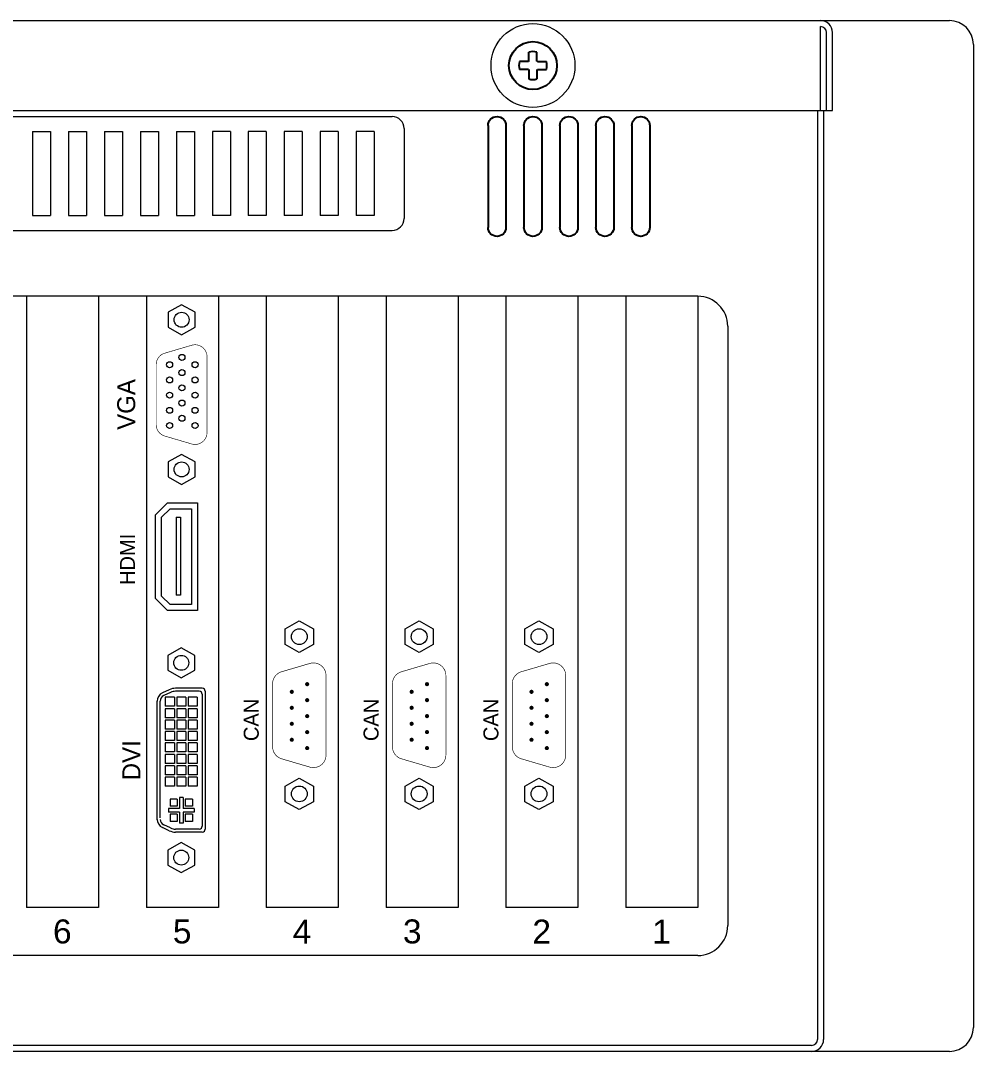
# Model space of a CAD drawing. Extents: x -2364 to 9601, y -871 to 1549.
# Drawn here: x 2300.4 to 2459.4, y 8.4 to 180.4 of the extents above; entities that cross this region are included whole.
import ezdxf
from ezdxf.enums import TextEntityAlignment as Align

# ---------------------------------------------------------------- set-up
doc = ezdxf.new("R2010")
doc.units = 0
doc.layers.get('0').update_dxf_attribs({"linetype": 'CONTINUOUS'})
doc.layers.add('NRS', color=1, linetype='CONTINUOUS')
doc.layers.add('ONDERDELEN', color=7, linetype='CONTINUOUS')

# ---------------------------------------------------------------- blocks, each defined once
blk = doc.blocks.new('DIN7985_M4_TV')
for p, q in [((-0.67, 0.75), (-0.67, 2.24)), ((0.67, 0.75), (0.67, 2.24)), ((-0.75, 0.67), (-2.24, 0.67)), ((0.75, 0.67), (2.24, 0.67)), ((-0.75, -0.67), (-2.24, -0.67)), ((-0.67, -0.75), (-0.67, -2.24)), ((0.67, -0.75), (0.67, -2.24)), ((0.75, -0.67), (2.24, -0.67))]:
    blk.add_line(p, q)
blk.add_circle((0, 0), 4)
for radius, start, end in [(2.33, 73.3985, 106.6015), (2.33, 163.3985, 196.6015), (1, 131.8103, 138.1897), (1, 41.8103, 48.1897), (2.33, 343.3985, 16.6015), (1, 221.8103, 228.1897), (1, 311.8103, 318.1897), (2.33, 253.3985, 286.6015)]:
    blk.add_arc((0, 0), radius, start, end)
blk = doc.blocks.new('*U12')
for p, q in [((-1.5, 8.5), (-1.5, -8.5)), ((1.5, 8.5), (1.5, -8.5))]:
    blk.add_line(p, q)
for centre, start, end in [((0, 8.5), 0, 180), ((0, -8.5), 180, 360)]:
    blk.add_arc(centre, 1.5, start, end)
blk = doc.blocks.new('*U13')
at = {"color": 0, "linetype": 'ByBlock', "lineweight": -2}
for p in [(0, 0), (6, 0), (12, 0), (18, 0), (24, 0)]:
    blk.add_blockref('*U12', p, dxfattribs=at)

msp = doc.modelspace()

# ---------------------------------------------------------------- linework, layer by layer
at = {"lineweight": 13}
for p, q in [((1984.41045, 180.43741), (2455.41045, 180.43741)), ((2007.91045, 180.43741), (2433.91045, 180.43741)), ((2433.91045, 179.43741), (2433.91045, 179.43741)), ((2433.91045, 165.43741), (2433.91045, 179.43741)), ((2434.91045, 165.43741), (2434.91045, 178.43741)), ((2435.91045, 165.43741), (2435.91045, 178.43741)), ((2459.41045, 176.43741), (2459.41045, 12.43741)), ((2005.91045, 165.43741), (2435.91045, 165.43741)), ((2433.41045, 165.43741), (2433.41045, 10.43741)), ((2434.41045, 165.43741), (2434.41045, 10.43741)), ((2186.41045, 164.43741), (2362.41045, 164.43741)), ((2302.41045, 161.93741), (2305.41045, 161.93741)), ((2302.41045, 161.93741), (2302.41045, 147.93741)), ((2305.41045, 161.93741), (2305.41045, 147.93741)), ((2308.41045, 161.93741), (2311.41045, 161.93741)), ((2308.41045, 161.93741), (2308.41045, 147.93741)), ((2311.41045, 161.93741), (2311.41045, 147.93741)), ((2314.41045, 161.93741), (2317.41045, 161.93741)), ((2314.41045, 161.93741), (2314.41045, 147.93741)), ((2317.41045, 161.93741), (2317.41045, 147.93741)), ((2320.41045, 161.93741), (2323.41045, 161.93741)), ((2320.41045, 161.93741), (2320.41045, 147.93741)), ((2323.41045, 161.93741), (2323.41045, 147.93741)), ((2326.41045, 161.93741), (2329.41045, 161.93741)), ((2326.41045, 161.93741), (2326.41045, 147.93741)), ((2329.41045, 161.93741), (2329.41045, 147.93741)), ((2335.41045, 161.93741), (2332.41045, 161.93741)), ((2332.41045, 161.93741), (2332.41045, 147.93741)), ((2335.41045, 161.93741), (2335.41045, 147.93741)), ((2341.41045, 161.93741), (2338.41045, 161.93741)), ((2338.41045, 161.93741), (2338.41045, 147.93741)), ((2341.41045, 161.93741), (2341.41045, 147.93741)), ((2347.41045, 161.93741), (2344.41045, 161.93741)), ((2344.41045, 161.93741), (2344.41045, 147.93741)), ((2347.41045, 161.93741), (2347.41045, 147.93741)), ((2353.41045, 161.93741), (2350.41045, 161.93741)), ((2350.41045, 161.93741), (2350.41045, 147.93741)), ((2353.41045, 161.93741), (2353.41045, 147.93741)), ((2359.41045, 161.93741), (2356.41045, 161.93741)), ((2356.41045, 161.93741), (2356.41045, 147.93741)), ((2359.41045, 161.93741), (2359.41045, 147.93741)), ((2364.41045, 162.43741), (2364.41045, 147.43741)), ((2302.41045, 147.93741), (2305.41045, 147.93741)), ((2308.41045, 147.93741), (2311.41045, 147.93741)), ((2314.41045, 147.93741), (2317.41045, 147.93741)), ((2320.41045, 147.93741), (2323.41045, 147.93741)), ((2326.41045, 147.93741), (2329.41045, 147.93741)), ((2335.41045, 147.93741), (2332.41045, 147.93741)), ((2341.41045, 147.93741), (2338.41045, 147.93741)), ((2347.41045, 147.93741), (2344.41045, 147.93741)), ((2353.41045, 147.93741), (2350.41045, 147.93741)), ((2359.41045, 147.93741), (2356.41045, 147.93741)), ((2186.41045, 145.43741), (2362.41045, 145.43741)), ((2413.41045, 134.43741), (2113.41045, 134.43741)), ((2301.41045, 134.43741), (2301.41045, 32.43741)), ((2313.41045, 134.43741), (2313.41045, 32.43741)), ((2313.41045, 134.43741), (2313.41045, 32.43741)), ((2321.41045, 134.43741), (2321.41045, 32.43741)), ((2341.41045, 134.43741), (2341.41045, 32.43741)), ((2361.41045, 134.43741), (2361.41045, 32.43741)), ((2381.41045, 134.43741), (2381.41045, 32.43741)), ((2401.41045, 134.43741), (2401.41045, 32.43741)), ((2413.41045, 134.43741), (2413.41045, 32.43741)), ((2327.2773, 133.01424), (2325.02978, 131.76562)), ((2329.52482, 131.76562), (2327.2773, 133.01424)), ((2325.02978, 131.76562), (2325.02978, 129.26837)), ((2329.52482, 129.26837), (2329.52482, 131.76562)), ((2325.02978, 129.26837), (2327.2773, 128.01975)), ((2327.2773, 128.01975), (2329.52482, 129.26837)), ((2418.41045, 129.43741), (2418.41045, 29.43741)), ((2327.2773, 108.04181), (2325.02978, 106.79319)), ((2325.02978, 106.79319), (2325.02978, 104.29595)), ((2329.52482, 106.79319), (2327.2773, 108.04181)), ((2329.52482, 104.29595), (2329.52482, 106.79319)), ((2325.02978, 104.29595), (2327.2773, 103.04733)), ((2327.2773, 103.04733), (2329.52482, 104.29595)), ((2327.2171, 75.77228), (2324.96958, 74.52366)), ((2329.46462, 74.52366), (2327.2171, 75.77228)), ((2324.96958, 74.52366), (2324.96958, 72.02641)), ((2329.46462, 72.02641), (2329.46462, 74.52366)), ((2324.96958, 72.02641), (2327.2171, 70.77779)), ((2327.2171, 70.77779), (2329.46462, 72.02641)), ((2330.7171, 69.02503), (2326.27946, 69.02503)), ((2325.21987, 68.78938), (2324.08135, 68.25662)), ((2325.43179, 68.33651), (2324.29327, 67.80375)), ((2324.5581, 67.52503), (2324.5581, 66.01703)), ((2326.0661, 67.52503), (2324.5581, 67.52503)), ((2326.0661, 67.52503), (2326.0661, 66.01703)), ((2330.2171, 68.52503), (2326.2611, 68.52503)), ((2326.4631, 67.52503), (2326.4631, 66.01703)), ((2327.9711, 67.52503), (2326.4631, 67.52503)), ((2327.9711, 67.52503), (2327.9711, 66.01703)), ((2328.3681, 67.52503), (2328.3681, 66.01703)), ((2329.8761, 67.52503), (2328.3681, 67.52503)), ((2329.8761, 67.52503), (2329.8761, 66.01703)), ((2326.0661, 66.01703), (2324.5581, 66.01703)), ((2326.0661, 66.01703), (2324.5581, 66.01703)), ((2324.5581, 65.62003), (2324.5581, 64.11203)), ((2326.0661, 65.62003), (2324.5581, 65.62003)), ((2326.0661, 65.62003), (2326.0661, 64.11203)), ((2327.9711, 66.01703), (2326.4631, 66.01703)), ((2327.9711, 66.01703), (2326.4631, 66.01703)), ((2326.4631, 65.62003), (2326.4631, 64.11203)), ((2327.9711, 65.62003), (2326.4631, 65.62003)), ((2327.9711, 65.62003), (2327.9711, 64.11203)), ((2329.8761, 66.01703), (2328.3681, 66.01703)), ((2329.8761, 66.01703), (2328.3681, 66.01703)), ((2328.3681, 65.62003), (2328.3681, 64.11203)), ((2329.8761, 65.62003), (2328.3681, 65.62003)), ((2329.8761, 65.62003), (2329.8761, 64.11203)), ((2326.0661, 64.11203), (2324.5581, 64.11203)), ((2326.0661, 64.11203), (2324.5581, 64.11203)), ((2324.5581, 63.71503), (2324.5581, 62.20703)), ((2326.0661, 63.71503), (2324.5581, 63.71503)), ((2326.0661, 63.71503), (2326.0661, 62.20703)), ((2327.9711, 64.11203), (2326.4631, 64.11203)), ((2327.9711, 64.11203), (2326.4631, 64.11203)), ((2326.4631, 63.71503), (2326.4631, 62.20703)), ((2327.9711, 63.71503), (2326.4631, 63.71503)), ((2327.9711, 63.71503), (2327.9711, 62.20703)), ((2329.8761, 64.11203), (2328.3681, 64.11203)), ((2329.8761, 64.11203), (2328.3681, 64.11203)), ((2328.3681, 63.71503), (2328.3681, 62.20703)), ((2329.8761, 63.71503), (2328.3681, 63.71503)), ((2329.8761, 63.71503), (2329.8761, 62.20703)), ((2326.0661, 62.20703), (2324.5581, 62.20703)), ((2326.0661, 62.20703), (2324.5581, 62.20703)), ((2327.9711, 62.20703), (2326.4631, 62.20703)), ((2327.9711, 62.20703), (2326.4631, 62.20703)), ((2329.8761, 62.20703), (2328.3681, 62.20703)), ((2329.8761, 62.20703), (2328.3681, 62.20703)), ((2324.5581, 61.81003), (2324.5581, 60.30203)), ((2326.0661, 61.81003), (2324.5581, 61.81003)), ((2326.0661, 60.30203), (2324.5581, 60.30203)), ((2326.0661, 60.30203), (2324.5581, 60.30203)), ((2326.0661, 61.81003), (2326.0661, 60.30203)), ((2326.4631, 61.81003), (2326.4631, 60.30203)), ((2327.9711, 61.81003), (2326.4631, 61.81003)), ((2327.9711, 60.30203), (2326.4631, 60.30203)), ((2327.9711, 60.30203), (2326.4631, 60.30203)), ((2327.9711, 61.81003), (2327.9711, 60.30203)), ((2328.3681, 61.81003), (2328.3681, 60.30203)), ((2329.8761, 61.81003), (2328.3681, 61.81003)), ((2329.8761, 60.30203), (2328.3681, 60.30203)), ((2329.8761, 60.30203), (2328.3681, 60.30203)), ((2329.8761, 61.81003), (2329.8761, 60.30203)), ((2324.5581, 59.90503), (2324.5581, 58.39703)), ((2326.0661, 59.90503), (2324.5581, 59.90503)), ((2326.0661, 59.90503), (2326.0661, 58.39703)), ((2326.4631, 59.90503), (2326.4631, 58.39703)), ((2327.9711, 59.90503), (2326.4631, 59.90503)), ((2327.9711, 59.90503), (2327.9711, 58.39703)), ((2328.3681, 59.90503), (2328.3681, 58.39703)), ((2329.8761, 59.90503), (2328.3681, 59.90503)), ((2329.8761, 59.90503), (2329.8761, 58.39703)), ((2326.0661, 58.39703), (2324.5581, 58.39703)), ((2326.0661, 58.39703), (2324.5581, 58.39703)), ((2324.5581, 58.00003), (2324.5581, 56.49203)), ((2326.0661, 58.00003), (2324.5581, 58.00003)), ((2326.0661, 58.00003), (2326.0661, 56.49203)), ((2327.9711, 58.39703), (2326.4631, 58.39703)), ((2327.9711, 58.39703), (2326.4631, 58.39703)), ((2326.4631, 58.00003), (2326.4631, 56.49203)), ((2327.9711, 58.00003), (2326.4631, 58.00003)), ((2327.9711, 58.00003), (2327.9711, 56.49203)), ((2329.8761, 58.39703), (2328.3681, 58.39703)), ((2329.8761, 58.39703), (2328.3681, 58.39703)), ((2328.3681, 58.00003), (2328.3681, 56.49203)), ((2329.8761, 58.00003), (2328.3681, 58.00003)), ((2329.8761, 58.00003), (2329.8761, 56.49203)), ((2326.0661, 56.49203), (2324.5581, 56.49203)), ((2326.0661, 56.49203), (2324.5581, 56.49203)), ((2324.5581, 56.09503), (2324.5581, 54.58703)), ((2326.0661, 56.09503), (2324.5581, 56.09503)), ((2326.0661, 56.09503), (2326.0661, 54.58703)), ((2327.9711, 56.49203), (2326.4631, 56.49203)), ((2327.9711, 56.49203), (2326.4631, 56.49203)), ((2326.4631, 56.09503), (2326.4631, 54.58703)), ((2327.9711, 56.09503), (2326.4631, 56.09503)), ((2327.9711, 56.09503), (2327.9711, 54.58703)), ((2329.8761, 56.49203), (2328.3681, 56.49203)), ((2329.8761, 56.49203), (2328.3681, 56.49203)), ((2328.3681, 56.09503), (2328.3681, 54.58703)), ((2329.8761, 56.09503), (2328.3681, 56.09503)), ((2329.8761, 56.09503), (2329.8761, 54.58703)), ((2326.0661, 54.58703), (2324.5581, 54.58703)), ((2326.0661, 54.58703), (2324.5581, 54.58703)), ((2324.5581, 54.19003), (2324.5581, 52.68203)), ((2326.0661, 54.19003), (2324.5581, 54.19003)), ((2326.0661, 54.19003), (2326.0661, 52.68203)), ((2327.9711, 54.58703), (2326.4631, 54.58703)), ((2327.9711, 54.58703), (2326.4631, 54.58703)), ((2326.4631, 54.19003), (2326.4631, 52.68203)), ((2327.9711, 54.19003), (2326.4631, 54.19003)), ((2327.9711, 54.19003), (2327.9711, 52.68203)), ((2329.8761, 54.58703), (2328.3681, 54.58703)), ((2329.8761, 54.58703), (2328.3681, 54.58703)), ((2328.3681, 54.19003), (2328.3681, 52.68203)), ((2329.8761, 54.19003), (2328.3681, 54.19003)), ((2329.8761, 54.19003), (2329.8761, 52.68203)), ((2326.0661, 52.68203), (2324.5581, 52.68203)), ((2326.0661, 52.68203), (2324.5581, 52.68203)), ((2327.9711, 52.68203), (2326.4631, 52.68203)), ((2327.9711, 52.68203), (2326.4631, 52.68203)), ((2329.8761, 52.68203), (2328.3681, 52.68203)), ((2329.8761, 52.68203), (2328.3681, 52.68203)), ((2325.3471, 50.54503), (2325.3471, 49.34503)), ((2326.5471, 50.54503), (2325.3471, 50.54503)), ((2326.5471, 50.54503), (2326.5471, 49.34503)), ((2326.9171, 50.82503), (2326.9171, 48.97503)), ((2327.5171, 50.82503), (2326.9171, 50.82503)), ((2327.5171, 50.82503), (2326.9171, 50.82503)), ((2327.5171, 50.82503), (2327.5171, 48.97503)), ((2327.8871, 50.54503), (2327.8871, 49.34503)), ((2329.0871, 50.54503), (2327.8871, 50.54503)), ((2329.0871, 50.54503), (2329.0871, 49.34503)), ((2325.0671, 48.97503), (2325.0671, 48.37503)), ((2326.9171, 48.97503), (2325.0671, 48.97503)), ((2326.9171, 48.37503), (2325.0671, 48.37503)), ((2326.5471, 49.34503), (2325.3471, 49.34503)), ((2326.9171, 48.37503), (2326.9171, 46.52503)), ((2329.3671, 48.97503), (2327.5171, 48.97503)), ((2327.5171, 48.37503), (2327.5171, 46.52503)), ((2329.3671, 48.37503), (2327.5171, 48.37503)), ((2329.0871, 49.34503), (2327.8871, 49.34503)), ((2329.3671, 48.97503), (2329.3671, 48.37503)), ((2325.3471, 48.00503), (2325.3471, 46.80503)), ((2326.5471, 48.00503), (2325.3471, 48.00503)), ((2326.5471, 46.80503), (2325.3471, 46.80503)), ((2326.5471, 48.00503), (2326.5471, 46.80503)), ((2327.5171, 46.52503), (2326.9171, 46.52503)), ((2327.8871, 48.00503), (2327.8871, 46.80503)), ((2329.0871, 48.00503), (2327.8871, 48.00503)), ((2329.0871, 46.80503), (2327.8871, 46.80503)), ((2329.0871, 48.00503), (2329.0871, 46.80503)), ((2325.21987, 45.26069), (2324.08135, 45.79345)), ((2325.43179, 45.71356), (2324.29327, 46.24632)), ((2330.2171, 45.52503), (2326.2611, 45.52503)), ((2330.7171, 45.02503), (2326.27946, 45.02503)), ((2327.2171, 43.27228), (2324.96958, 42.02366)), ((2329.46462, 42.02366), (2327.2171, 43.27228)), ((2324.96958, 42.02366), (2324.96958, 39.52641)), ((2329.46462, 39.52641), (2329.46462, 42.02366)), ((2324.96958, 39.52641), (2327.2171, 38.27779)), ((2327.2171, 38.27779), (2329.46462, 39.52641)), ((2313.41045, 32.43741), (2301.41045, 32.43741)), ((2333.41045, 32.43741), (2321.41045, 32.43741)), ((2353.41045, 32.43741), (2341.41045, 32.43741)), ((2373.41045, 32.43741), (2361.41045, 32.43741)), ((2393.41045, 32.43741), (2381.41045, 32.43741)), ((2413.41045, 32.43741), (2401.41045, 32.43741)), ((2413.41045, 24.43741), (2113.41045, 24.43741)), ((2432.41045, 9.43741), (2009.41045, 9.43741)), ((2455.41045, 8.43741), (1984.41045, 8.43741)), ((2432.41045, 8.43741), (2009.41045, 8.43741))]:
    msp.add_line(p, q, dxfattribs=at)
at = {"color": 7, "lineweight": 13}
for p, q in [((2333.41045, 134.43741), (2333.41045, 32.43741)), ((2333.41045, 134.43741), (2333.41045, 32.43741)), ((2333.41045, 134.43741), (2333.41045, 32.43741)), ((2333.41045, 134.43741), (2333.41045, 32.43741)), ((2353.41045, 134.43741), (2353.41045, 32.43741)), ((2353.41045, 134.43741), (2353.41045, 32.43741)), ((2353.41045, 134.43741), (2353.41045, 32.43741)), ((2353.41045, 134.43741), (2353.41045, 32.43741)), ((2373.41045, 134.43741), (2373.41045, 32.43741)), ((2373.41045, 134.43741), (2373.41045, 32.43741)), ((2373.41045, 134.43741), (2373.41045, 32.43741)), ((2373.41045, 134.43741), (2373.41045, 32.43741)), ((2393.41045, 134.43741), (2393.41045, 32.43741)), ((2393.41045, 134.43741), (2393.41045, 32.43741)), ((2393.41045, 134.43741), (2393.41045, 32.43741)), ((2393.41045, 134.43741), (2393.41045, 32.43741)), ((2322.94561, 97.98928), (2324.94561, 99.98928)), ((2324.94561, 99.98928), (2329.94561, 99.98928)), ((2329.94561, 99.98928), (2329.94561, 81.98928)), ((2323.94561, 97.57506), (2325.35982, 98.98928)), ((2325.35982, 98.98928), (2328.94561, 98.98928)), ((2328.94561, 98.98928), (2328.94561, 82.98928)), ((2322.94561, 83.98928), (2322.94561, 97.98928)), ((2323.94561, 84.40349), (2323.94561, 97.57506)), ((2326.34358, 97.57506), (2327.07907, 97.57506)), ((2326.34358, 97.57506), (2326.34358, 84.56486)), ((2327.07907, 97.57506), (2327.07907, 84.56486)), ((2323.94561, 84.40349), (2325.35982, 82.98928)), ((2327.07907, 84.56486), (2326.34358, 84.56486)), ((2322.94561, 83.98928), (2324.94561, 81.98928)), ((2328.94561, 82.98928), (2325.35982, 82.98928)), ((2329.94561, 81.98928), (2324.94561, 81.98928)), ((2344.55793, 78.94877), (2346.91852, 80.2602)), ((2346.91852, 80.2602), (2349.27911, 78.94877)), ((2364.55793, 78.94877), (2366.91852, 80.2602)), ((2366.91852, 80.2602), (2369.27911, 78.94877)), ((2384.55793, 78.94877), (2386.91852, 80.2602)), ((2386.91852, 80.2602), (2389.27911, 78.94877)), ((2344.55793, 76.32589), (2344.55793, 78.94877)), ((2349.27911, 78.94877), (2349.27911, 76.32589)), ((2364.55793, 76.32589), (2364.55793, 78.94877)), ((2369.27911, 78.94877), (2369.27911, 76.32589)), ((2384.55793, 76.32589), (2384.55793, 78.94877)), ((2389.27911, 78.94877), (2389.27911, 76.32589)), ((2346.91852, 75.01445), (2344.55793, 76.32589)), ((2349.27911, 76.32589), (2346.91852, 75.01445)), ((2366.91852, 75.01445), (2364.55793, 76.32589)), ((2369.27911, 76.32589), (2366.91852, 75.01445)), ((2386.91852, 75.01445), (2384.55793, 76.32589)), ((2389.27911, 76.32589), (2386.91852, 75.01445)), ((2344.55793, 52.72001), (2346.91852, 54.03145)), ((2346.91852, 54.03145), (2349.27911, 52.72001)), ((2364.55793, 52.72001), (2366.91852, 54.03145)), ((2366.91852, 54.03145), (2369.27911, 52.72001)), ((2384.55793, 52.72001), (2386.91852, 54.03145)), ((2386.91852, 54.03145), (2389.27911, 52.72001)), ((2344.55793, 50.09714), (2344.55793, 52.72001)), ((2349.27911, 52.72001), (2349.27911, 50.09714)), ((2364.55793, 50.09714), (2364.55793, 52.72001)), ((2369.27911, 52.72001), (2369.27911, 50.09714)), ((2384.55793, 50.09714), (2384.55793, 52.72001)), ((2389.27911, 52.72001), (2389.27911, 50.09714)), ((2346.91852, 48.7857), (2344.55793, 50.09714)), ((2349.27911, 50.09714), (2346.91852, 48.7857)), ((2366.91852, 48.7857), (2364.55793, 50.09714)), ((2369.27911, 50.09714), (2366.91852, 48.7857)), ((2386.91852, 48.7857), (2384.55793, 50.09714)), ((2389.27911, 50.09714), (2386.91852, 48.7857))]:
    msp.add_line(p, q, dxfattribs=at)
at = {"lineweight": 13, "const_width": 0.09989}
msp.add_lwpolyline([(2331.52261, 111.71071), (2331.52261, 124.35086, 0.500705616), (2328.96111, 126.26747), (2324.46607, 124.9454, 0.332706414), (2323.03199, 123.02879), (2323.03199, 113.03278, 0.332706414), (2324.46607, 111.11616), (2328.96111, 109.79409, 0.500705616)], format="xyb", close=True, dxfattribs=at)
at = {"color": 7, "lineweight": 13}
for points, const_width in [([(2351.37741, 71.16098), (2351.37741, 57.88492, -0.500705616), (2348.68704, 55.87188), (2343.96586, 57.26047, -0.332706414), (2342.45963, 59.2735), (2342.45963, 69.7724, -0.332706414), (2343.96586, 71.78544), (2348.68704, 73.17402, -0.500705616)], 0.10492), ([(2371.37741, 71.16098), (2371.37741, 57.88492, -0.500705616), (2368.68704, 55.87188), (2363.96586, 57.26047, -0.332706414), (2362.45963, 59.2735), (2362.45963, 69.7724, -0.332706414), (2363.96586, 71.78544), (2368.68704, 73.17402, -0.500705616)], 0.10492), ([(2391.37741, 71.16098), (2391.37741, 57.88492, -0.500705616), (2388.68704, 55.87188), (2383.96586, 57.26047, -0.332706414), (2382.45963, 59.2735), (2382.45963, 69.7724, -0.332706414), (2383.96586, 71.78544), (2388.68704, 73.17402, -0.500705616)], 0.10492), ([(2348.05761, 69.71488, 1), (2348.39998, 69.71488, 1)], 0.34237), ([(2368.05761, 69.71488, 1), (2368.39998, 69.71488, 1)], 0.34237), ([(2388.05761, 69.71488, 1), (2388.39998, 69.71488, 1)], 0.34237), ([(2345.49383, 68.43672, 1), (2345.8362, 68.43672, 1)], 0.34237), ([(2348.05761, 67.04709, 1), (2348.39998, 67.04709, 1)], 0.34237), ([(2365.49383, 68.43672, 1), (2365.8362, 68.43672, 1)], 0.34237), ([(2368.05761, 67.04709, 1), (2368.39998, 67.04709, 1)], 0.34237), ([(2385.49383, 68.43672, 1), (2385.8362, 68.43672, 1)], 0.34237), ([(2388.05761, 67.04709, 1), (2388.39998, 67.04709, 1)], 0.34237), ([(2345.49383, 65.76893, 1), (2345.8362, 65.76893, 1)], 0.34237), ([(2365.49383, 65.76893, 1), (2365.8362, 65.76893, 1)], 0.34237), ([(2385.49383, 65.76893, 1), (2385.8362, 65.76893, 1)], 0.34237), ([(2348.05761, 64.37931, 1), (2348.39998, 64.37931, 1)], 0.34237), ([(2368.05761, 64.37931, 1), (2368.39998, 64.37931, 1)], 0.34237), ([(2388.05761, 64.37931, 1), (2388.39998, 64.37931, 1)], 0.34237), ([(2345.49383, 63.10115, 1), (2345.8362, 63.10115, 1)], 0.34237), ([(2348.05761, 61.71153, 1), (2348.39998, 61.71153, 1)], 0.34237), ([(2365.49383, 63.10115, 1), (2365.8362, 63.10115, 1)], 0.34237), ([(2368.05761, 61.71153, 1), (2368.39998, 61.71153, 1)], 0.34237), ([(2385.49383, 63.10115, 1), (2385.8362, 63.10115, 1)], 0.34237), ([(2388.05761, 61.71153, 1), (2388.39998, 61.71153, 1)], 0.34237), ([(2345.49383, 60.43337, 1), (2345.8362, 60.43337, 1)], 0.34237), ([(2365.49383, 60.43337, 1), (2365.8362, 60.43337, 1)], 0.34237), ([(2385.49383, 60.43337, 1), (2385.8362, 60.43337, 1)], 0.34237), ([(2348.05761, 59.04374, 1), (2348.39998, 59.04374, 1)], 0.34237), ([(2368.05761, 59.04374, 1), (2368.39998, 59.04374, 1)], 0.34237), ([(2388.05761, 59.04374, 1), (2388.39998, 59.04374, 1)], 0.34237)]:
    msp.add_lwpolyline(points, format="xyb", close=True, dxfattribs=dict(at, const_width=const_width))
at = {"lineweight": 13}
for centre, radius in [((2385.91045, 172.93741), 7), ((2327.2773, 130.517), 1.24862), ((2327.33625, 124.24002), 0.49945), ((2325.2795, 123.01733), 0.49945), ((2327.33625, 121.69572), 0.49945), ((2329.52482, 123.01733), 0.49945), ((2325.2795, 120.48013), 0.49945), ((2329.52482, 120.48013), 0.49945), ((2327.33625, 119.15852), 0.49945), ((2325.2795, 117.94293), 0.49945), ((2327.33625, 116.62133), 0.49945), ((2329.52482, 117.94293), 0.49945), ((2325.2795, 115.40573), 0.49945), ((2329.52482, 115.40573), 0.49945), ((2327.33625, 114.08413), 0.49945), ((2325.2795, 112.86853), 0.49945), ((2329.52482, 112.86853), 0.49945), ((2327.2773, 105.54457), 1.24862), ((2327.2171, 73.27503), 1.24862), ((2327.2171, 40.77503), 1.24862)]:
    msp.add_circle(centre, radius, dxfattribs=at)
at = {"color": 7, "lineweight": 13}
for centre in [(2346.91852, 77.63733), (2366.91852, 77.63733), (2386.91852, 77.63733), (2346.91852, 51.40857), (2366.91852, 51.40857), (2386.91852, 51.40857)]:
    msp.add_circle(centre, 1.31144, dxfattribs=at)
at = {"lineweight": 13}
for centre, radius, start, end in [((2433.91045, 178.43741), 2, 0, 90), ((2433.91045, 178.43741), 1, 0, 90), ((2455.41045, 176.43741), 4, 0, 90), ((2362.41045, 162.43741), 2, 0, 90), ((2362.41045, 147.43741), 2, 270, 0), ((2413.41045, 129.43741), 5, 0, 90), ((2326.27946, 66.52503), 2.5, 90, 115.0770164), ((2330.7171, 68.52503), 0.5, 0, 90), ((2324.7171, 66.89801), 1.5, 115.0770164, 180), ((2324.7171, 66.89801), 1, 115.0770164, 180), ((2326.27946, 66.52503), 2, 90, 115.0770164), ((2330.2171, 68.02503), 0.5, 0, 90), ((2324.7171, 47.15206), 1.5, 180, 244.9229836), ((2324.7171, 47.15206), 1, 180, 244.9229836), ((2326.27946, 47.52503), 2.5, 244.9229836, 270), ((2326.27946, 47.52503), 2, 244.9229836, 270), ((2330.2171, 46.02503), 0.5, 270, 0), ((2330.7171, 45.52503), 0.5, 270, 0), ((2413.41045, 29.43741), 5, 270, 0), ((2455.41045, 12.43741), 4, 270, 0), ((2432.41045, 10.43741), 1, 270, 0), ((2432.41045, 10.43741), 2, 270, 0)]:
    msp.add_arc(centre, radius, start, end, dxfattribs=at)
at = {"layer": 'ONDERDELEN', "lineweight": 13}
for p, q in [((2330.7171, 68.02503), (2330.7171, 46.02503)), ((2331.2171, 68.52503), (2331.2171, 45.52503)), ((2323.2171, 47.06453), (2323.2171, 66.89801)), ((2323.7171, 47.41103), (2323.7171, 66.89801))]:
    msp.add_line(p, q, dxfattribs=at)

# ---------------------------------------------------------------- block references
at = {"lineweight": 13}
msp.add_blockref('DIN7985_M4_TV', (2385.91045, 172.93741), dxfattribs=at)
at = {"lineweight": 13, "xscale": -1}
msp.add_blockref('*U13', (2403.91045, 154.43741), dxfattribs=at)

# ---------------------------------------------------------------- texts
at = {"lineweight": 13}
for s, p in [('VGA', (2318.03338, 116.38561)), ('DVI', (2318.89079, 57.01198))]:
    msp.add_text(s, height=3, rotation=90, dxfattribs=at).set_placement(p, align=Align.MIDDLE)
at = {"lineweight": 13, "char_height": 4, "attachment_point": 5}
for s, insert in [('{\\fArial|b0|i0|c0|p34;6}', (2307.36888, 28.42562)), ('{\\fArial|b0|i0|c0|p34;5}', (2327.36888, 28.42562)), ('{\\fArial|b0|i0|c0|p34;4}', (2347.36888, 28.42562)), ('{\\fArial|b0|i0|c0|p34;3}', (2365.76888, 28.42562)), ('{\\fArial|b0|i0|c0|p34;2}', (2387.36888, 28.42562)), ('{\\fArial|b0|i0|c0|p34;1}', (2407.36888, 28.42562))]:
    msp.add_mtext_dynamic_manual_height_columns(s, width=13, gutter_width=10, heights=[0], dxfattribs=dict(at, insert=insert))
at = {"layer": 'NRS', "color": 7, "lineweight": 13}
for s, p in [('HDMI', (2319.48613, 86.26982)), ('CAN', (2340.14474, 60.21641)), ('CAN', (2360.14474, 60.21641)), ('CAN', (2380.14474, 60.21641))]:
    msp.add_text(s, height=2.5, rotation=90, dxfattribs=at).set_placement(p)

doc.saveas('drawing.dxf')
